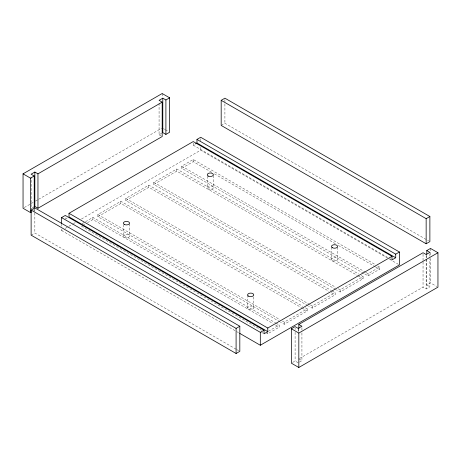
<?xml version="1.0" encoding="UTF-8"?>
<svg xmlns="http://www.w3.org/2000/svg" width="461" height="461" viewBox="0 0 461 461"><rect width="100%" height="100%" fill="white"/><g stroke="black" fill="none" stroke-linecap="round" stroke-linejoin="round"><path stroke-width="0.35" stroke-dasharray="2.31 1.73" d="M24.295 207.548L30.501 203.964M31.123 203.606L34.852 201.457M35.474 201.094L37.958 199.659M38.58 199.302L161.557 128.302M32.99 207.548L31.123 208.626L31.123 177.07M159.074 103.201L159.074 134.756L161.557 133.321M31.123 235.162L34.852 233.012L236.078 349.19M221.182 125.432L224.91 123.283L428.632 240.896M67.15 217.949L65.283 219.027L65.283 216.872M193.234 143.002L193.234 145.157L195.718 143.723M61.561 229.065L61.561 230.5L62.8 229.785M65.283 228.351L72.74 224.046M73.362 223.689L75.224 222.611M81.436 219.027L200.685 150.177L386.981 257.734M82.041 223.694L92.926 217.413L275.517 322.833M279.862 321.755L97.893 216.693L97.893 214.544L120.874 201.273L302.842 306.335M307.815 305.62L125.841 200.558L125.841 198.409L148.822 185.138L331.419 290.557M335.764 289.479L153.795 184.423L153.795 182.268L176.776 169.003L358.744 274.059M363.712 273.344L181.743 168.282L181.743 166.133L193.234 159.5L375.202 264.556M82.646 225.498L85.06 224.104M87.481 222.703L92.926 219.563L273.027 323.541M97.893 216.693L120.874 203.428L301.598 307.764M125.841 200.558L148.822 187.287L328.923 291.271M153.795 184.423L176.776 171.152L357.5 275.494M181.743 168.282L193.234 161.65L211.927 172.443M268.371 331.275L279.257 324.988L279.257 327.143L267.766 333.776L266.521 333.055M282.357 321.04L284.224 322.118L307.205 308.853L307.205 311.002L284.224 324.273L280.484 322.112M310.305 304.905L312.178 305.983L335.159 292.718L335.159 294.867L312.178 308.138L308.438 305.977M338.259 288.77L340.126 289.848L363.107 276.577L363.107 278.732L340.126 291.997L336.386 289.842M366.207 272.63L368.074 273.713L379.564 267.075L379.564 269.23L368.074 275.862L364.334 273.701M292.608 362.461L295.098 361.026L298.204 362.819M299.443 358.52L423.042 287.157L426.148 288.949L429.877 286.8L429.877 258.828M426.771 259.186L426.771 285.007L430.499 282.852L436.705 286.442M299.443 362.104L301.926 360.669L301.926 332.698M193.234 145.157L389.493 258.465M390.121 258.828L391.366 259.543M163.419 128.659L164.663 129.38M165.286 129.737L168.392 131.529M389.47 259.168L399.439 264.925M426.771 285.007L429.877 286.8M159.074 134.756L162.18 136.548M377.697 265.997L379.564 267.075M214.423 173.883L335.32 243.685M338.437 245.483L374.58 266.349M375.202 266.712L379.564 269.23M181.743 166.133L365.585 272.272M361.24 275.499L363.107 276.577M358.122 275.851L363.107 278.732M153.795 182.268L335.764 287.33M332.041 290.92L335.159 292.718M331.419 292.706L335.159 294.867M125.841 198.409L309.683 304.542M305.338 307.775L307.205 308.853M302.22 308.127L307.205 311.002M97.893 214.544L279.862 319.6M276.139 323.19L279.257 324.988M275.517 324.982L279.257 327.143M81.436 226.195L261.537 330.18M261.548 332.335L263.415 333.412M298.82 358.877L301.926 360.669M32.99 209.703L34.229 210.418L34.229 208.983M61.561 230.5L239.126 333.021M236.7 349.547L239.196 350.988M430.499 248.427L430.499 255.601M430.499 258.471L430.499 282.852M429.877 253.809L429.877 258.114M426.771 255.601L426.771 258.471M426.148 255.244L426.148 288.949M423.042 254.167L423.042 261.341M423.042 262.055L423.042 287.157M368.074 273.713L368.074 275.862M340.126 289.848L340.126 291.997M337.573 247.165L337.573 259.359M331.499 247.182L331.499 259.376M312.178 305.983L312.178 308.138M301.926 327.679L301.926 331.983M298.82 328.756L298.82 331.62M298.204 329.114L298.204 331.983M295.098 328.036L295.098 329.471M295.098 332.341L295.098 361.026M284.224 322.118L284.224 324.273M267.766 331.626L267.766 333.776M253.74 296.89L253.74 307.648M247.632 294.994L247.632 307.902M224.91 99.611L224.91 103.201M224.91 103.915L224.91 123.283M213.357 175.503L213.357 187.696A3.043 1.758 0 0 1 208.729 189.148A3.043 1.758 0 0 1 208.862 186.106A3.043 1.758 0 0 1 213.357 187.696M207.271 176.131L207.271 187.604M200.685 138.698L200.685 142.288M200.685 147.307L200.685 150.177M193.234 159.5L193.234 161.65M176.776 169.003L176.776 171.152M162.18 93.52L162.18 97.104M148.822 185.138L148.822 187.287M129.524 223.844L129.524 236.038M123.404 224.605L123.404 236.078M120.874 201.273L120.874 203.428M92.926 217.413L92.926 219.563M61.561 224.761L61.561 226.195M34.852 209.34L34.852 212.21M34.852 212.93L34.852 233.012M124.326 237.323A3.06 1.763 0 0 0 129.426 236.499A3.06 1.763 0 0 0 125.64 234.355A3.06 1.763 0 0 0 124.326 237.323M248.681 309.112A3.06 1.769 0 0 0 253.694 308.109A3.06 1.769 0 0 0 249.683 306.11A3.06 1.769 0 0 0 248.681 309.112M332.398 260.615A3.037 1.752 0 0 0 337.475 259.814A3.037 1.752 0 0 0 333.735 257.676A3.037 1.752 0 0 0 332.398 260.615"/><path stroke-width="0.69" d="M31.746 211.853L30.501 212.573L23.05 208.268L23.05 173.843L162.18 93.52L169.631 97.818L169.631 132.244L165.902 134.399L162.796 132.607L162.796 98.181L165.902 99.974L169.631 97.818M33.607 207.191L34.852 206.476L37.958 208.268L162.18 136.548L162.18 102.123L37.958 173.843L34.852 172.051L31.123 174.2L34.229 175.993L34.229 208.268M162.796 98.181L159.074 100.331L162.18 102.123M23.05 173.843L30.501 178.148L34.229 175.993M31.123 210.06L34.852 207.911L239.818 326.244L239.818 351.345L236.09 353.495L31.123 235.162L31.123 210.06L236.09 328.393L239.818 326.244M221.182 100.331L224.91 98.181L429.877 216.514L429.877 241.616L426.148 243.765L221.182 125.432L221.182 100.331L426.148 218.664L429.877 216.514M61.561 224.046L61.561 217.592L65.283 215.437L264.038 330.191L264.038 333.776L267.766 331.626L267.766 328.036L69.012 213.287L69.012 216.872L267.766 331.626M69.012 213.287L193.234 141.567L391.988 256.316L391.988 259.906L395.717 257.751L395.717 254.167L196.962 139.418L196.962 143.002L395.717 257.751M196.962 139.418L200.685 137.269L399.439 252.017L399.439 264.925L260.315 345.249L239.755 333.378M195.718 143.723L196.962 143.002M61.561 217.592L260.315 332.341L264.038 330.191M267.766 328.036L391.988 256.316M395.717 254.167L399.439 252.017M426.771 254.167L426.771 250.582L430.499 248.427L437.95 252.732L437.95 287.157L298.82 367.48L291.369 363.182L291.369 328.756L295.098 326.601L298.204 328.393L301.926 326.244L298.82 324.452L298.82 328.756M298.82 324.452L423.042 252.732L426.148 254.524L429.877 252.374L426.771 250.582M291.369 328.756L298.82 333.055L437.95 252.732M426.148 218.664L426.148 243.765M298.82 333.055L298.82 367.48M260.315 332.341L260.315 345.249M236.09 328.393L236.09 353.495M165.902 99.974L165.902 134.399M37.958 173.843L37.958 208.268M34.852 172.051L34.852 206.476M30.501 178.148L30.501 212.573M124.326 224.409A3.06 1.763 0 0 0 129.426 223.585A3.06 1.763 0 0 0 125.64 221.447A3.06 1.763 0 0 0 124.326 224.409M208.729 176.235A3.043 1.758 0 0 0 213.357 174.782A3.043 1.758 0 0 0 208.862 173.198A3.043 1.758 0 0 0 208.729 176.235M332.398 247.707A3.037 1.752 0 0 0 337.475 246.9A3.037 1.752 0 0 0 333.735 244.768A3.037 1.752 0 0 0 332.398 247.707M248.681 296.204A3.06 1.769 0 0 0 253.694 295.201A3.06 1.769 0 0 0 249.683 293.196A3.06 1.769 0 0 0 248.681 296.204"/></g></svg>
